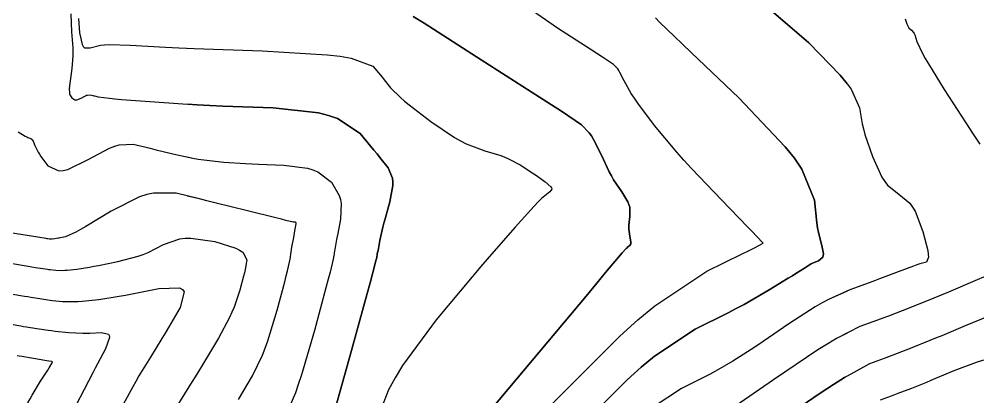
# Model space of a CAD drawing. Header units: metres. Extents: x 837476 to 838477, y 1189012 to 1191014.
# Drawn here: x 837812.2 to 837884.8, y 1190869.6 to 1190898.2 of the extents above; entities that cross this region are included whole.
import ezdxf

# ---------------------------------------------------------------- set-up
doc = ezdxf.new("R2010")
doc.units = ezdxf.units.M
doc.header["$LTSCALE"] = 0.3
doc.layers.add('COTAS 10', color=1, linetype='Continuous')
doc.layers.add('COTAS INT', color=252, linetype='Continuous')

msp = doc.modelspace()

# ---------------------------------------------------------------- linework, layer by layer
at = {"layer": 'COTAS 10'}
for points in [[(837852.013, 1190868.527), (837857.7, 1190874.215), (837859.075, 1190875.44), (837860.362, 1190876.513), (837864.285, 1190879.122), (837866.983, 1190880.435), (837867.497, 1190880.69), (837867.91, 1190880.898), (837868.561, 1190881.258), (837868.072, 1190881.791), (837867.767, 1190882.109), (837867.387, 1190882.5), (837865.403, 1190884.526), (837863.126, 1190886.917), (837862.563, 1190887.538), (837862.028, 1190888.141), (837860.34, 1190890.171), (837859.073, 1190891.855), (837858.804, 1190892.24), (837858.571, 1190892.589), (837858.027, 1190893.555), (837857.714, 1190894.19), (837857.627, 1190894.331), (837857.54, 1190894.457), (837857.224, 1190894.784), (837856.379, 1190895.346), (837855.958, 1190895.619), (837855.457, 1190895.943), (837852.97, 1190897.538), (837849.847, 1190899.741)], [(837852.013, 1190868.527), (837857.7, 1190874.215), (837859.075, 1190875.44), (837860.362, 1190876.513), (837864.285, 1190879.122), (837866.983, 1190880.435), (837867.497, 1190880.69), (837867.91, 1190880.898), (837868.561, 1190881.258), (837868.072, 1190881.791), (837867.767, 1190882.109), (837867.387, 1190882.5), (837865.403, 1190884.526), (837863.126, 1190886.917), (837862.563, 1190887.538), (837862.028, 1190888.141), (837860.34, 1190890.171), (837859.073, 1190891.855), (837858.804, 1190892.24), (837858.571, 1190892.589), (837858.027, 1190893.555), (837857.714, 1190894.19), (837857.627, 1190894.331), (837857.54, 1190894.457), (837857.224, 1190894.784), (837856.379, 1190895.346), (837855.958, 1190895.619), (837855.457, 1190895.943), (837852.97, 1190897.538), (837849.847, 1190899.741)], [(837828.799, 1190869.417), (837829.867, 1190871.204), (837830.615, 1190872.765), (837830.818, 1190873.284), (837831.02, 1190873.84), (837831.733, 1190876.163), (837832.312, 1190878.322), (837832.428, 1190878.775), (837832.526, 1190879.165), (837832.719, 1190880.051), (837832.802, 1190880.59), (837832.83, 1190880.762), (837832.86, 1190880.943), (837832.987, 1190881.679), (837833.101, 1190882.328), (837833.124, 1190882.454), (837833.142, 1190882.558), (837833.174, 1190882.738), (837833.175, 1190882.767), (837833.174, 1190882.775), (837833.172, 1190882.782), (837833.157, 1190882.807), (837833.132, 1190882.826), (837833.123, 1190882.829), (837833.113, 1190882.832), (837833.069, 1190882.838), (837833.022, 1190882.84), (837833.01, 1190882.841), (837832.998, 1190882.841), (837832.959, 1190882.844), (837832.402, 1190882.977), (837832.064, 1190883.06), (837831.647, 1190883.163), (837829.477, 1190883.701), (837827.012, 1190884.312), (837826.409, 1190884.46), (837825.84, 1190884.6), (837824.07, 1190885.031), (837822.377, 1190885.05), (837821.856, 1190884.93), (837821.313, 1190884.756), (837819.166, 1190883.678), (837817.237, 1190882.508), (837816.833, 1190882.278), (837816.484, 1190882.087), (837815.693, 1190881.735), (837815.31, 1190881.658), (837815.219, 1190881.641), (837815.135, 1190881.626), (837814.885, 1190881.586), (837814.697, 1190881.566), (837814.651, 1190881.563), (837814.607, 1190881.561), (837814.473, 1190881.564), (837814.363, 1190881.575), (837814.335, 1190881.578), (837814.307, 1190881.582), (837814.218, 1190881.595), (837813.751, 1190881.673), (837811.502, 1190882.047)], [(837828.799, 1190869.417), (837829.867, 1190871.204), (837830.615, 1190872.765), (837830.818, 1190873.284), (837831.02, 1190873.84), (837831.733, 1190876.163), (837832.312, 1190878.322), (837832.428, 1190878.775), (837832.526, 1190879.165), (837832.719, 1190880.051), (837832.802, 1190880.59), (837832.83, 1190880.762), (837832.86, 1190880.943), (837832.987, 1190881.679), (837833.101, 1190882.328), (837833.124, 1190882.454), (837833.142, 1190882.558), (837833.174, 1190882.738), (837833.175, 1190882.767), (837833.174, 1190882.775), (837833.172, 1190882.782), (837833.157, 1190882.807), (837833.132, 1190882.826), (837833.123, 1190882.829), (837833.113, 1190882.832), (837833.069, 1190882.838), (837833.022, 1190882.84), (837833.01, 1190882.841), (837832.998, 1190882.841), (837832.959, 1190882.844), (837832.402, 1190882.977), (837832.064, 1190883.06), (837831.647, 1190883.163), (837829.477, 1190883.701), (837827.012, 1190884.312), (837826.409, 1190884.46), (837825.84, 1190884.6), (837824.923, 1190884.823)], [(837885.251, 1190872.384), (837884.695, 1190872.206), (837883.004, 1190871.574), (837881.634, 1190870.992), (837881.281, 1190870.845), (837880.938, 1190870.704), (837879.794, 1190870.248), (837878.78, 1190869.859), (837878.519, 1190869.761), (837878.266, 1190869.666), (837877.426, 1190869.357)]]:
    msp.add_lwpolyline(points, dxfattribs=at)
at = {"layer": 'COTAS INT'}
for points in [[(837869.182, 1190898.889), (837872.024, 1190896.435), (837874.398, 1190893.981), (837874.858, 1190893.422), (837875.233, 1190892.914), (837875.873, 1190891.515), (837876.072, 1190890.302), (837876.167, 1190889.913), (837876.281, 1190889.5), (837876.84, 1190887.817), (837877.559, 1190886.261), (837877.774, 1190885.929), (837877.995, 1190885.641), (837878.851, 1190884.955), (837879.678, 1190884.277), (837879.881, 1190883.993), (837880.073, 1190883.667), (837880.674, 1190882.143), (837881.038, 1190880.691), (837881.08, 1190880.411), (837881.097, 1190880.184), (837880.95, 1190879.806), (837880.428, 1190879.674), (837880.209, 1190879.603), (837879.959, 1190879.516), (837878.787, 1190879.08), (837877.385, 1190878.544), (837876.99, 1190878.396), (837876.591, 1190878.248), (837875.128, 1190877.712), (837873.517, 1190876.99), (837873.027, 1190876.725), (837872.517, 1190876.431), (837870.514, 1190875.134), (837868.568, 1190873.799), (837868.094, 1190873.482), (837867.649, 1190873.187), (837866.274, 1190872.314), (837864.951, 1190871.555), (837864.539, 1190871.332), (837864.106, 1190871.105), (837862.376, 1190870.241), (837860.227, 1190868.822)], [(837874.923, 1190893.333), (837874.858, 1190893.422), (837874.398, 1190893.981), (837872.024, 1190896.435), (837869.182, 1190898.889)], [(837816.088, 1190898.628), (837816.148, 1190897.263), (837816.245, 1190896.049), (837816.252, 1190895.742), (837816.252, 1190895.447), (837816.183, 1190894.488), (837816.078, 1190893.72), (837816.055, 1190893.546), (837816.034, 1190893.389), (837815.981, 1190892.96), (837815.988, 1190892.657), (837816.006, 1190892.579), (837816.03, 1190892.504), (837816.174, 1190892.256), (837816.396, 1190892.115), (837816.47, 1190892.107), (837816.549, 1190892.114), (837816.879, 1190892.252), (837817.207, 1190892.427), (837817.285, 1190892.457), (837817.357, 1190892.478), (837817.569, 1190892.489), (837817.769, 1190892.44), (837817.833, 1190892.425), (837817.902, 1190892.408), (837818.18, 1190892.339), (837819.019, 1190892.233), (837819.44, 1190892.194), (837819.944, 1190892.15), (837822.444, 1190891.952), (837825.668, 1190891.745), (837826.627, 1190891.694), (837827.615, 1190891.646), (837831.426, 1190891.498), (837834.871, 1190891.121), (837835.629, 1190890.929), (837836.302, 1190890.699), (837838.026, 1190889.551), (837839.064, 1190888.304), (837839.305, 1190888.012), (837839.526, 1190887.742), (837840.155, 1190886.958), (837840.476, 1190886.178), (837840.502, 1190885.91), (837840.502, 1190885.62), (837840.274, 1190884.388), (837839.914, 1190883.1), (837839.83, 1190882.775), (837839.752, 1190882.463), (837839.527, 1190881.454), (837839.378, 1190880.697), (837839.349, 1190880.546), (837839.324, 1190880.42), (837839.277, 1190880.173), (837839.264, 1190880.097), (837839.258, 1190880.061), (837839.249, 1190880.005), (837838.957, 1190878.921), (837838.776, 1190878.254), (837838.551, 1190877.429), (837837.376, 1190873.126), (837836.129, 1190868.707)], [(837816.67, 1190898.285), (837816.75, 1190897.184), (837816.959, 1190896.296), (837817.042, 1190896.152), (837817.137, 1190896.052), (837817.574, 1190896.057), (837818.349, 1190896.264), (837818.656, 1190896.292), (837819.005, 1190896.306), (837820.601, 1190896.252), (837823.266, 1190896.102), (837824.289, 1190896.057), (837825.435, 1190896.01), (837830.604, 1190895.828), (837835.525, 1190895.533), (837836.515, 1190895.416), (837837.344, 1190895.283), (837838.994, 1190894.673), (837839.562, 1190893.987), (837839.71, 1190893.807), (837839.853, 1190893.63), (837840.334, 1190893.025), (837841.077, 1190892.28), (837841.384, 1190892.015), (837841.736, 1190891.724), (837843.374, 1190890.463), (837845.176, 1190889.255), (837845.63, 1190888.997), (837846.066, 1190888.773), (837847.48, 1190888.242), (837848.681, 1190887.886), (837848.982, 1190887.772), (837849.27, 1190887.651), (837850.195, 1190887.159), (837850.989, 1190886.641), (837851.194, 1190886.504), (837851.392, 1190886.37), (837852.052, 1190885.907), (837852.478, 1190885.52), (837852.529, 1190885.433), (837852.551, 1190885.355), (837852.387, 1190885.146), (837851.768, 1190884.645), (837851.504, 1190884.382), (837851.199, 1190884.066), (837849.76, 1190882.476), (837847.809, 1190880.218), (837847.181, 1190879.48), (837846.515, 1190878.693), (837843.793, 1190875.444), (837841.239, 1190871.971), (837840.679, 1190871.044), (837840.184, 1190870.131), (837838.925, 1190866.956)], [(837846.725, 1190867.176), (837851.072, 1190872.353), (837855.151, 1190877.248), (837855.959, 1190878.216), (837856.628, 1190879.017), (837857.887, 1190880.511), (837858.19, 1190880.842), (837858.258, 1190880.909), (837858.317, 1190880.965), (837858.472, 1190881.08), (837858.534, 1190881.214), (837858.535, 1190881.282), (837858.529, 1190881.363), (837858.451, 1190881.77), (837858.379, 1190882.301), (837858.377, 1190882.461), (837858.382, 1190882.627), (837858.467, 1190883.27), (837858.454, 1190883.972), (837858.398, 1190884.174), (837858.319, 1190884.38), (837857.845, 1190885.152), (837857.23, 1190886.061), (837857.062, 1190886.353), (837856.896, 1190886.663), (837856.303, 1190887.925), (837855.717, 1190889.116), (837855.554, 1190889.38), (837855.391, 1190889.616), (837854.799, 1190890.229), (837853.272, 1190891.245), (837852.52, 1190891.734), (837851.624, 1190892.313), (837847.196, 1190895.154), (837842.875, 1190897.914), (837842.047, 1190898.442)], [(837842.047, 1190898.442), (837842.875, 1190897.914), (837847.196, 1190895.154), (837851.624, 1190892.313), (837852.52, 1190891.734), (837853.272, 1190891.245), (837854.799, 1190890.229), (837855.391, 1190889.616), (837855.554, 1190889.38), (837855.717, 1190889.116), (837856.303, 1190887.925), (837856.896, 1190886.663), (837857.062, 1190886.353), (837857.23, 1190886.061), (837857.845, 1190885.152), (837858.319, 1190884.38), (837858.398, 1190884.174), (837858.454, 1190883.972), (837858.467, 1190883.27), (837858.382, 1190882.627), (837858.377, 1190882.461), (837858.379, 1190882.301), (837858.451, 1190881.77), (837858.529, 1190881.363), (837858.535, 1190881.282), (837858.534, 1190881.214), (837858.472, 1190881.08), (837858.317, 1190880.965), (837858.258, 1190880.909), (837858.19, 1190880.842), (837857.887, 1190880.511), (837856.628, 1190879.017), (837855.959, 1190878.216), (837855.151, 1190877.248), (837851.072, 1190872.353), (837846.725, 1190867.176)], [(837860.408, 1190898.331), (837860.716, 1190898.008), (837861.84, 1190896.92), (837862.43, 1190896.355), (837863.14, 1190895.676), (837866.709, 1190892.273), (837870.241, 1190888.557), (837870.928, 1190887.682), (837871.489, 1190886.872), (837872.462, 1190884.502), (837872.637, 1190882.799), (837872.694, 1190882.41), (837872.754, 1190882.057), (837873.003, 1190881.08), (837873.132, 1190880.45), (837873.117, 1190880.315), (837873.08, 1190880.198), (837872.76, 1190879.918), (837872.314, 1190879.732), (837872.196, 1190879.674), (837872.081, 1190879.613), (837871.688, 1190879.369), (837871.049, 1190878.954), (837870.78, 1190878.785), (837870.471, 1190878.593), (837869.019, 1190877.703), (837867.118, 1190876.611), (837866.525, 1190876.292), (837865.903, 1190875.965), (837863.416, 1190874.723), (837860.326, 1190872.682), (837859.323, 1190871.852), (837858.257, 1190870.907), (837853.877, 1190866.537)], [(837853.877, 1190866.537), (837858.257, 1190870.907), (837859.323, 1190871.852), (837860.326, 1190872.682), (837863.416, 1190874.723), (837865.903, 1190875.965), (837866.525, 1190876.292), (837867.118, 1190876.611), (837869.019, 1190877.703), (837870.471, 1190878.593), (837870.78, 1190878.785), (837871.049, 1190878.954), (837871.688, 1190879.369), (837872.081, 1190879.613), (837872.196, 1190879.674), (837872.314, 1190879.732), (837872.76, 1190879.918), (837873.08, 1190880.198), (837873.117, 1190880.315), (837873.132, 1190880.45), (837873.003, 1190881.08), (837872.754, 1190882.057), (837872.694, 1190882.41), (837872.637, 1190882.799), (837872.462, 1190884.502), (837871.489, 1190886.872), (837870.928, 1190887.682), (837870.241, 1190888.557), (837866.709, 1190892.273), (837863.14, 1190895.676), (837862.43, 1190896.355), (837861.84, 1190896.92), (837860.716, 1190898.008), (837860.408, 1190898.331)], [(837879.335, 1190898.249), (837879.355, 1190898.178), (837879.452, 1190897.886), (837879.576, 1190897.616), (837879.614, 1190897.558), (837879.652, 1190897.508), (837879.801, 1190897.389), (837879.96, 1190897.217), (837880.006, 1190897.133), (837880.051, 1190897.034), (837880.221, 1190896.545), (837880.642, 1190895.626), (837880.846, 1190895.256), (837881.087, 1190894.835), (837882.275, 1190892.894), (837883.911, 1190890.369), (837884.435, 1190889.579), (837884.989, 1190888.75)], [(837824.923, 1190896.031), (837825.435, 1190896.01), (837830.604, 1190895.828), (837835.525, 1190895.533), (837836.515, 1190895.416), (837837.344, 1190895.283), (837838.994, 1190894.673), (837839.562, 1190893.987), (837839.71, 1190893.807), (837839.853, 1190893.63), (837840.334, 1190893.025), (837841.077, 1190892.28), (837841.384, 1190892.015), (837841.736, 1190891.724), (837843.374, 1190890.463), (837845.176, 1190889.255), (837845.63, 1190888.997), (837846.066, 1190888.773), (837847.48, 1190888.242), (837848.681, 1190887.886), (837848.982, 1190887.772), (837849.27, 1190887.651), (837850.195, 1190887.159), (837850.989, 1190886.641), (837851.194, 1190886.504), (837851.392, 1190886.37), (837852.052, 1190885.907), (837852.478, 1190885.52), (837852.529, 1190885.433), (837852.551, 1190885.355), (837852.387, 1190885.146), (837851.768, 1190884.645), (837851.504, 1190884.382), (837851.199, 1190884.066), (837849.76, 1190882.476), (837847.809, 1190880.218), (837847.181, 1190879.48), (837846.515, 1190878.693), (837843.793, 1190875.444), (837841.239, 1190871.971), (837840.679, 1190871.044), (837840.184, 1190870.131), (837838.925, 1190866.956)], [(837836.129, 1190868.707), (837837.376, 1190873.126), (837838.551, 1190877.429), (837838.776, 1190878.254), (837838.957, 1190878.921), (837839.249, 1190880.005), (837839.258, 1190880.061), (837839.264, 1190880.097), (837839.277, 1190880.173), (837839.324, 1190880.42), (837839.349, 1190880.546), (837839.378, 1190880.697), (837839.527, 1190881.454), (837839.752, 1190882.463), (837839.83, 1190882.775), (837839.914, 1190883.1), (837840.274, 1190884.388), (837840.502, 1190885.62), (837840.502, 1190885.91), (837840.476, 1190886.178), (837840.155, 1190886.958), (837839.526, 1190887.742), (837839.305, 1190888.012), (837839.064, 1190888.304), (837838.026, 1190889.551), (837836.302, 1190890.699), (837835.629, 1190890.929), (837834.871, 1190891.121), (837831.426, 1190891.498), (837827.615, 1190891.646), (837826.627, 1190891.694), (837825.668, 1190891.745), (837824.923, 1190891.793)], [(837812.111, 1190889.684), (837812.642, 1190889.368), (837812.753, 1190889.309), (837812.848, 1190889.261), (837813.057, 1190889.191), (837813.171, 1190889.113), (837813.205, 1190889.06), (837813.241, 1190888.994), (837813.38, 1190888.645), (837813.619, 1190888.147), (837813.717, 1190887.986), (837813.829, 1190887.817), (837814.35, 1190887.124), (837815.195, 1190886.737), (837815.51, 1190886.759), (837815.862, 1190886.838), (837817.426, 1190887.592), (837819.04, 1190888.454), (837819.422, 1190888.6), (837819.775, 1190888.707), (837820.819, 1190888.76), (837821.804, 1190888.52), (837822.121, 1190888.443), (837822.457, 1190888.36), (837823.829, 1190888.02), (837825.333, 1190887.698), (837825.752, 1190887.627), (837826.173, 1190887.563), (837827.701, 1190887.398), (837829.333, 1190887.293), (837829.819, 1190887.267), (837830.319, 1190887.243), (837832.248, 1190887.168), (837834.031, 1190886.93), (837834.439, 1190886.803), (837834.811, 1190886.65), (837835.845, 1190885.876), (837836.435, 1190884.871), (837836.527, 1190884.572), (837836.587, 1190884.264), (837836.545, 1190883.078), (837836.332, 1190881.991), (837836.285, 1190881.746), (837836.242, 1190881.524), (837836.132, 1190880.926), (837836.062, 1190880.52), (837836.045, 1190880.42), (837836.03, 1190880.325), (837835.984, 1190880.028), (837835.742, 1190879.043), (837835.602, 1190878.515), (837835.432, 1190877.876), (837834.555, 1190874.645), (837833.574, 1190871.274), (837833.339, 1190870.546), (837833.118, 1190869.908), (837832.452, 1190868.346)], [(837824.923, 1190887.786), (837825.333, 1190887.698), (837825.752, 1190887.627), (837826.173, 1190887.563), (837827.701, 1190887.398), (837829.333, 1190887.293), (837829.819, 1190887.267), (837830.319, 1190887.243), (837832.248, 1190887.168), (837834.031, 1190886.93), (837834.439, 1190886.803), (837834.811, 1190886.65), (837835.845, 1190885.876), (837836.435, 1190884.871), (837836.527, 1190884.572), (837836.587, 1190884.264), (837836.545, 1190883.078), (837836.332, 1190881.991), (837836.285, 1190881.746), (837836.242, 1190881.524), (837836.132, 1190880.926), (837836.062, 1190880.52), (837836.045, 1190880.42), (837836.03, 1190880.325), (837835.984, 1190880.028), (837835.742, 1190879.043), (837835.602, 1190878.515), (837835.432, 1190877.876), (837834.555, 1190874.645), (837833.574, 1190871.274), (837833.339, 1190870.546), (837833.118, 1190869.908), (837832.452, 1190868.346)], [(837811.526, 1190879.733), (837812.878, 1190879.508), (837813.411, 1190879.419), (837813.983, 1190879.324), (837814.329, 1190879.273), (837814.434, 1190879.26), (837814.542, 1190879.247), (837814.967, 1190879.203), (837815.485, 1190879.192), (837815.652, 1190879.199), (837815.83, 1190879.21), (837816.558, 1190879.289), (837817.519, 1190879.442), (837817.844, 1190879.501), (837818.195, 1190879.567), (837819.672, 1190879.864), (837821.2, 1190880.269), (837821.582, 1190880.403), (837821.948, 1190880.547), (837823.12, 1190881.145), (837824.36, 1190881.582), (837824.768, 1190881.624), (837825.204, 1190881.632), (837827.012, 1190881.376), (837828.596, 1190880.87), (837828.89, 1190880.72), (837829.122, 1190880.567), (837829.44, 1190879.978), (837829.305, 1190879.252), (837829.251, 1190879.012), (837829.19, 1190878.754), (837828.912, 1190877.682), (837828.465, 1190876.406), (837828.298, 1190876.021), (837828.112, 1190875.622), (837827.282, 1190874.063), (837826.069, 1190872.023), (837825.642, 1190871.32), (837825.175, 1190870.558), (837823.157, 1190867.308)], [(837824.923, 1190881.627), (837825.204, 1190881.632), (837827.012, 1190881.376), (837828.596, 1190880.87), (837828.89, 1190880.72), (837829.122, 1190880.567), (837829.44, 1190879.978), (837829.305, 1190879.252), (837829.251, 1190879.012), (837829.19, 1190878.754), (837828.912, 1190877.682), (837828.465, 1190876.406), (837828.298, 1190876.021), (837828.112, 1190875.622), (837827.282, 1190874.063), (837826.069, 1190872.023), (837825.642, 1190871.32), (837825.175, 1190870.558), (837824.923, 1190870.153)], [(837886.692, 1190879.275), (837884.792, 1190878.464), (837882.607, 1190877.534), (837882.043, 1190877.3), (837881.497, 1190877.076), (837879.672, 1190876.349), (837878.053, 1190875.728), (837877.637, 1190875.571), (837877.234, 1190875.42), (837875.894, 1190874.927), (837874.128, 1190874.034), (837873.457, 1190873.631), (837872.707, 1190873.16), (837869.34, 1190870.898), (837866.087, 1190868.644)], [(837811.549, 1190877.419), (837812.594, 1190877.246), (837812.841, 1190877.204), (837813.071, 1190877.166), (837813.748, 1190877.053), (837814.35, 1190876.964), (837814.533, 1190876.941), (837814.722, 1190876.918), (837815.461, 1190876.843), (837816.363, 1190876.823), (837816.654, 1190876.835), (837816.963, 1190876.855), (837818.23, 1190876.991), (837819.769, 1190877.231), (837820.25, 1190877.315), (837820.754, 1190877.408), (837822.771, 1190877.809), (837824.34, 1190877.867), (837824.562, 1190877.743), (837824.691, 1190877.559), (837824.388, 1190876.387), (837823.49, 1190874.855), (837823.244, 1190874.443), (837822.999, 1190874.037), (837822.125, 1190872.616), (837821.261, 1190871.187), (837821.023, 1190870.776), (837820.786, 1190870.359), (837819.933, 1190868.798)], [(837874.923, 1190877.62), (837873.517, 1190876.99), (837873.027, 1190876.725), (837872.517, 1190876.431), (837870.514, 1190875.134), (837868.568, 1190873.799), (837868.094, 1190873.482), (837867.649, 1190873.187), (837866.274, 1190872.314), (837864.951, 1190871.555), (837864.539, 1190871.332), (837864.106, 1190871.105), (837862.376, 1190870.241), (837860.227, 1190868.822)], [(837868.167, 1190866.662), (837872.897, 1190869.89), (837873.887, 1190870.537), (837874.739, 1190871.078), (837876.66, 1190872.142), (837877.75, 1190872.543), (837878.078, 1190872.666), (837878.416, 1190872.794), (837879.733, 1190873.299), (837881.217, 1190873.89), (837881.662, 1190874.072), (837882.121, 1190874.263), (837883.898, 1190875.019), (837885.693, 1190875.741)], [(837811.572, 1190875.106), (837812.31, 1190874.983), (837812.519, 1190874.948), (837812.731, 1190874.913), (837813.513, 1190874.782), (837814.372, 1190874.655), (837814.632, 1190874.622), (837814.901, 1190874.59), (837815.956, 1190874.483), (837817.013, 1190874.423), (837817.285, 1190874.421), (837817.547, 1190874.425), (837818.42, 1190874.494), (837818.961, 1190874.368), (837819.014, 1190874.25), (837819.025, 1190874.096), (837818.719, 1190873.239), (837818.122, 1190872.101), (837817.95, 1190871.77), (837817.775, 1190871.433), (837817.119, 1190870.156), (837816.487, 1190868.951)], [(837874.923, 1190874.436), (837874.128, 1190874.034), (837873.457, 1190873.631), (837872.707, 1190873.16), (837869.34, 1190870.898), (837866.087, 1190868.644)], [(837811.719, 1190867.171), (837812.268, 1190868.1), (837812.841, 1190869.162), (837813.006, 1190869.454), (837813.175, 1190869.745), (837813.811, 1190870.787), (837814.345, 1190871.634), (837814.45, 1190871.801), (837814.536, 1190871.939), (837814.691, 1190872.194), (837814.707, 1190872.247), (837814.706, 1190872.258), (837814.702, 1190872.267), (837814.666, 1190872.284), (837814.421, 1190872.321), (837814.285, 1190872.343), (837814.12, 1190872.371), (837813.278, 1190872.511), (837812.391, 1190872.659), (837812.197, 1190872.692), (837812.026, 1190872.72)], [(837874.923, 1190871.18), (837874.739, 1190871.078), (837873.887, 1190870.537), (837872.897, 1190869.89), (837868.167, 1190866.662)]]:
    msp.add_lwpolyline(points, dxfattribs=at)

doc.saveas('drawing.dxf')
